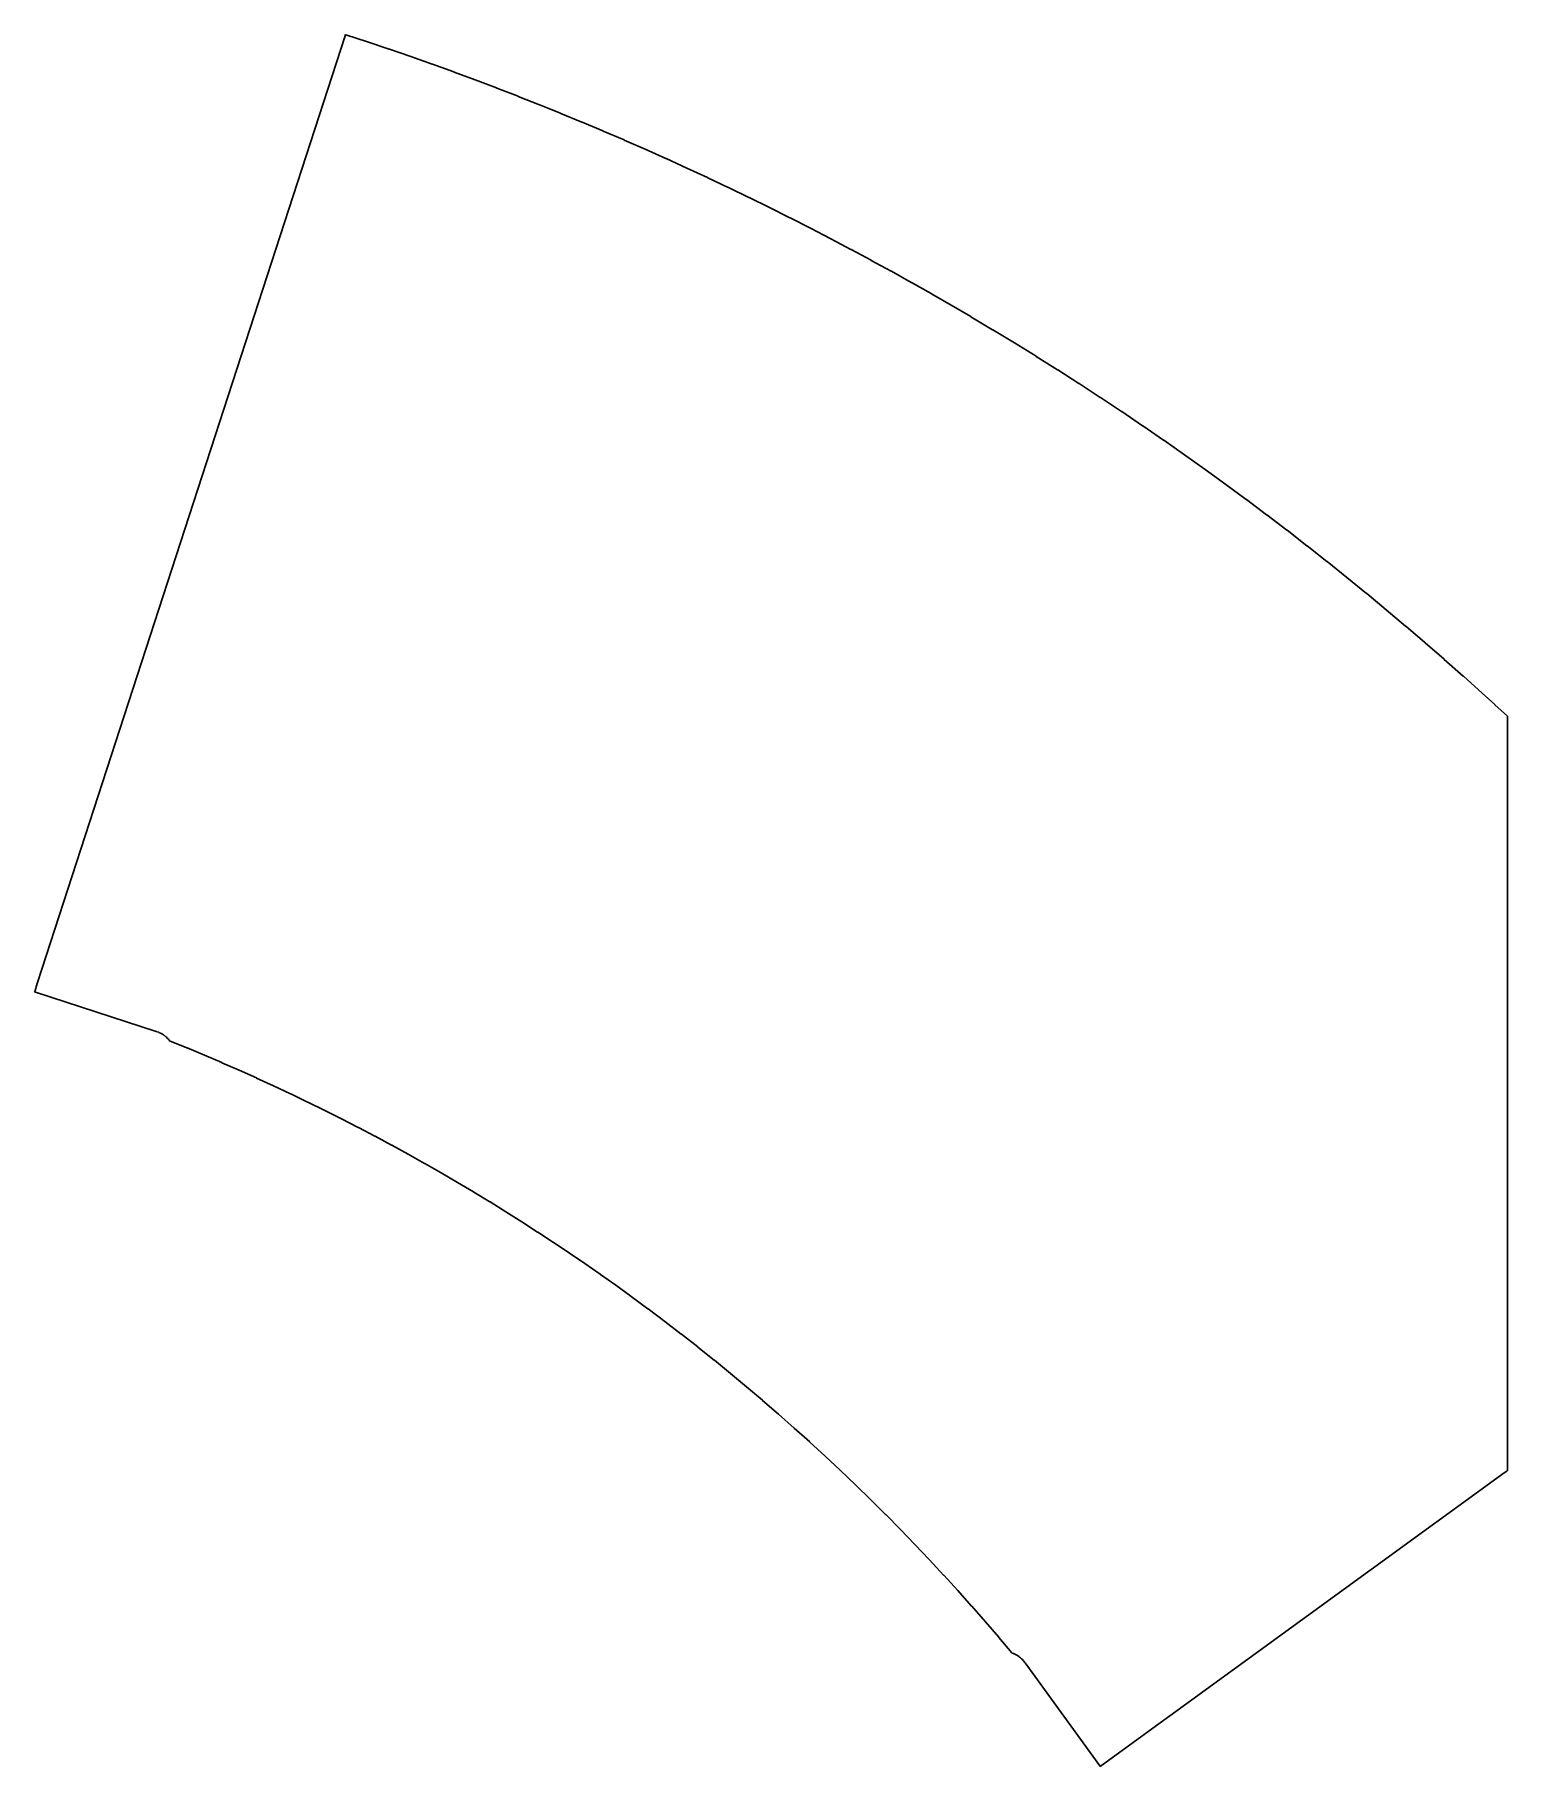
# Model space of a CAD drawing. Header units: millimetres. Extents: x -480 to -195, y 243 to 578.
import ezdxf

# ---------------------------------------------------------------- set-up
doc = ezdxf.new("R2010")
doc.units = ezdxf.units.MM
doc.layers.add('Mesh_cs003', color=7, linetype='CONTINUOUS')

msp = doc.modelspace()

# ---------------------------------------------------------------- linework, layer by layer
at = {"layer": 'Mesh_cs003'}
for p, q in [((-479.803, 394.6, 0.1), (-420.215, 577.995, 0.1)), ((-420.215, 577.995, 0.1), (-420.18, 578.101, 0.1)), ((-420.18, 578.101, 0.1), (-420.129, 578.258, 0.1)), ((-420.129, 578.258, 0.1), (-420.094, 578.247, 0.1)), ((-420.094, 578.247, 0.1), (-415.911, 576.871, 0.1)), ((-415.911, 576.871, 0.1), (-415.876, 576.859, 0.1)), ((-415.876, 576.859, 0.1), (-411.701, 575.451, 0.1)), ((-411.701, 575.451, 0.1), (-411.637, 575.429, 0.1)), ((-411.637, 575.429, 0.1), (-407.487, 573.997, 0.1)), ((-407.487, 573.997, 0.1), (-403.347, 572.534, 0.1)), ((-403.347, 572.534, 0.1), (-403.301, 572.517, 0.1)), ((-403.301, 572.517, 0.1), (-399.172, 571.024, 0.1)), ((-399.172, 571.024, 0.1), (-399.143, 571.013, 0.1)), ((-399.143, 571.013, 0.1), (-399.114, 571.002, 0.1)), ((-399.114, 571.002, 0.1), (-394.996, 569.479, 0.1)), ((-394.996, 569.479, 0.1), (-390.89, 567.926, 0.1)), ((-390.89, 567.926, 0.1), (-390.839, 567.907, 0.1)), ((-390.839, 567.907, 0.1), (-390.804, 567.893, 0.1)), ((-390.804, 567.893, 0.1), (-386.698, 566.306, 0.1)), ((-386.698, 566.306, 0.1), (-386.663, 566.292, 0.1)), ((-386.663, 566.292, 0.1), (-382.569, 564.675, 0.1)), ((-382.569, 564.675, 0.1), (-382.534, 564.661, 0.1)), ((-382.534, 564.661, 0.1), (-378.452, 563.013, 0.1)), ((-378.452, 563.013, 0.1), (-378.417, 562.999, 0.1)), ((-378.417, 562.999, 0.1), (-374.347, 561.322, 0.1)), ((-374.347, 561.322, 0.1), (-374.313, 561.308, 0.1)), ((-374.313, 561.308, 0.1), (-370.254, 559.601, 0.1)), ((-370.254, 559.601, 0.1), (-370.22, 559.586, 0.1)), ((-370.22, 559.586, 0.1), (-366.175, 557.85, 0.1)), ((-366.175, 557.85, 0.1), (-366.141, 557.835, 0.1)), ((-366.141, 557.835, 0.1), (-362.108, 556.069, 0.1)), ((-362.108, 556.069, 0.1), (-362.074, 556.054, 0.1)), ((-362.074, 556.054, 0.1), (-358.055, 554.259, 0.1)), ((-358.055, 554.259, 0.1), (-358.021, 554.244, 0.1)), ((-358.021, 554.244, 0.1), (-354.015, 552.419, 0.1)), ((-354.015, 552.419, 0.1), (-353.981, 552.404, 0.1)), ((-353.981, 552.404, 0.1), (-349.988, 550.55, 0.1)), ((-349.988, 550.55, 0.1), (-349.955, 550.534, 0.1)), ((-349.955, 550.534, 0.1), (-345.975, 548.652, 0.1)), ((-345.975, 548.652, 0.1), (-345.942, 548.636, 0.1)), ((-345.942, 548.636, 0.1), (-341.977, 546.724, 0.1)), ((-341.977, 546.724, 0.1), (-341.944, 546.708, 0.1)), ((-341.944, 546.708, 0.1), (-337.992, 544.767, 0.1)), ((-337.992, 544.767, 0.1), (-337.959, 544.751, 0.1)), ((-337.959, 544.751, 0.1), (-334.022, 542.781, 0.1)), ((-334.022, 542.781, 0.1), (-333.989, 542.764, 0.1)), ((-333.989, 542.764, 0.1), (-330.067, 540.766, 0.1)), ((-330.067, 540.766, 0.1), (-330.034, 540.749, 0.1)), ((-330.034, 540.749, 0.1), (-326.127, 538.723, 0.1)), ((-326.127, 538.723, 0.1), (-326.094, 538.706, 0.1)), ((-326.094, 538.706, 0.1), (-322.201, 536.65, 0.1)), ((-322.201, 536.65, 0.1), (-322.169, 536.633, 0.1)), ((-322.169, 536.633, 0.1), (-318.291, 534.55, 0.1)), ((-318.291, 534.55, 0.1), (-318.259, 534.532, 0.1)), ((-318.259, 534.532, 0.1), (-314.396, 532.42, 0.1)), ((-314.396, 532.42, 0.1), (-314.364, 532.402, 0.1)), ((-314.364, 532.402, 0.1), (-310.518, 530.263, 0.1)), ((-310.518, 530.263, 0.1), (-310.485, 530.245, 0.1)), ((-310.485, 530.245, 0.1), (-306.655, 528.077, 0.1)), ((-306.655, 528.077, 0.1), (-306.622, 528.058, 0.1)), ((-306.622, 528.058, 0.1), (-302.808, 525.863, 0.1)), ((-302.808, 525.863, 0.1), (-302.776, 525.844, 0.1)), ((-302.776, 525.844, 0.1), (-298.977, 523.621, 0.1)), ((-298.977, 523.621, 0.1), (-298.945, 523.602, 0.1)), ((-298.945, 523.602, 0.1), (-294.744, 521.099, 0.1)), ((-294.744, 521.099, 0.1), (-294.712, 521.08, 0.1)), ((-294.712, 521.08, 0.1), (-290.531, 518.543, 0.1)), ((-290.531, 518.543, 0.1), (-290.5, 518.524, 0.1)), ((-290.5, 518.524, 0.1), (-286.339, 515.953, 0.1)), ((-286.339, 515.953, 0.1), (-286.305, 515.932, 0.1)), ((-286.305, 515.932, 0.1), (-282.165, 513.327, 0.1)), ((-282.165, 513.327, 0.1), (-282.131, 513.306, 0.1)), ((-282.131, 513.306, 0.1), (-278.013, 510.668, 0.1)), ((-278.013, 510.668, 0.1), (-277.978, 510.646, 0.1)), ((-277.978, 510.646, 0.1), (-273.882, 507.975, 0.1)), ((-273.882, 507.975, 0.1), (-273.848, 507.952, 0.1)), ((-273.848, 507.952, 0.1), (-269.774, 505.248, 0.1)), ((-269.774, 505.248, 0.1), (-269.739, 505.225, 0.1)), ((-269.739, 505.225, 0.1), (-265.687, 502.488, 0.1)), ((-265.687, 502.488, 0.1), (-265.653, 502.465, 0.1)), ((-265.653, 502.465, 0.1), (-261.623, 499.696, 0.1)), ((-261.623, 499.696, 0.1), (-261.59, 499.672, 0.1)), ((-261.59, 499.672, 0.1), (-257.582, 496.87, 0.1)), ((-257.582, 496.87, 0.1), (-257.549, 496.847, 0.1)), ((-257.549, 496.847, 0.1), (-253.565, 494.012, 0.1)), ((-253.565, 494.012, 0.1), (-253.531, 493.988, 0.1)), ((-253.531, 493.988, 0.1), (-249.57, 491.121, 0.1)), ((-249.57, 491.121, 0.1), (-249.537, 491.097, 0.1)), ((-249.537, 491.097, 0.1), (-245.599, 488.199, 0.1)), ((-245.599, 488.199, 0.1), (-245.566, 488.174, 0.1)), ((-245.566, 488.174, 0.1), (-241.652, 485.244, 0.1)), ((-241.652, 485.244, 0.1), (-241.62, 485.219, 0.1)), ((-241.62, 485.219, 0.1), (-237.73, 482.257, 0.1)), ((-237.73, 482.257, 0.1), (-237.697, 482.232, 0.1)), ((-237.697, 482.232, 0.1), (-233.831, 479.238, 0.1)), ((-233.831, 479.238, 0.1), (-233.799, 479.213, 0.1)), ((-233.799, 479.213, 0.1), (-229.958, 476.189, 0.1)), ((-229.958, 476.189, 0.1), (-229.925, 476.163, 0.1)), ((-229.925, 476.163, 0.1), (-226.109, 473.107, 0.1)), ((-226.109, 473.107, 0.1), (-226.077, 473.082, 0.1)), ((-226.077, 473.082, 0.1), (-222.285, 469.995, 0.1)), ((-222.285, 469.995, 0.1), (-222.254, 469.969, 0.1)), ((-222.254, 469.969, 0.1), (-218.487, 466.852, 0.1)), ((-218.487, 466.852, 0.1), (-218.456, 466.826, 0.1)), ((-218.456, 466.826, 0.1), (-214.715, 463.678, 0.1)), ((-214.715, 463.678, 0.1), (-214.683, 463.652, 0.1)), ((-214.683, 463.652, 0.1), (-210.968, 460.474, 0.1)), ((-210.968, 460.474, 0.1), (-210.937, 460.448, 0.1)), ((-210.937, 460.448, 0.1), (-207.248, 457.24, 0.1)), ((-207.248, 457.24, 0.1), (-207.217, 457.213, 0.1)), ((-207.217, 457.213, 0.1), (-203.554, 453.976, 0.1)), ((-203.554, 453.976, 0.1), (-203.523, 453.948, 0.1)), ((-203.523, 453.948, 0.1), (-199.886, 450.682, 0.1)), ((-199.886, 450.682, 0.1), (-199.856, 450.654, 0.1)), ((-199.856, 450.654, 0.1), (-197.436, 448.451, 0.1)), ((-197.436, 448.451, 0.1), (-197.406, 448.423, 0.1)), ((-197.406, 448.423, 0.1), (-195, 446.208, 0.1)), ((-195, 446.208, 0.1), (-195, 445.142, 0.1)), ((-195, 445.142, 0.1), (-195, 300.337, 0.1)), ((-480.387, 392.802, 0.1), (-480.336, 392.96, 0.1)), ((-480.23, 392.751, 0.1), (-480.387, 392.802, 0.1)), ((-480.336, 392.96, 0.1), (-480.302, 393.065, 0.1)), ((-480.302, 393.065, 0.1), (-480.163, 393.494, 0.1)), ((-456.812, 385.142, 0.1), (-480.23, 392.751, 0.1)), ((-480.163, 393.494, 0.1), (-480.064, 393.796, 0.1)), ((-480.064, 393.796, 0.1), (-479.803, 394.6, 0.1)), ((-456.706, 385.108, 0.1), (-456.812, 385.142, 0.1)), ((-456.698, 385.105, 0.1), (-456.706, 385.108, 0.1)), ((-456.669, 385.093, 0.1), (-456.698, 385.105, 0.1)), ((-456.62, 385.076, 0.1), (-456.669, 385.093, 0.1)), ((-456.343, 384.974, 0.1), (-456.62, 385.076, 0.1)), ((-456.294, 384.953, 0.1), (-456.343, 384.974, 0.1)), ((-456.002, 384.817, 0.1), (-456.294, 384.953, 0.1)), ((-455.953, 384.793, 0.1), (-456.002, 384.817, 0.1)), ((-455.847, 384.733, 0.1), (-455.953, 384.793, 0.1)), ((-455.637, 384.614, 0.1), (-455.847, 384.733, 0.1)), ((-455.416, 384.463, 0.1), (-455.637, 384.614, 0.1)), ((-455.274, 384.369, 0.1), (-455.416, 384.463, 0.1)), ((-455.216, 384.326, 0.1), (-455.274, 384.369, 0.1)), ((-454.975, 384.126, 0.1), (-455.216, 384.326, 0.1)), ((-454.907, 384.069, 0.1), (-454.975, 384.126, 0.1)), ((-454.684, 383.849, 0.1), (-454.907, 384.069, 0.1)), ((-454.652, 383.818, 0.1), (-454.684, 383.849, 0.1)), ((-454.575, 383.742, 0.1), (-454.652, 383.818, 0.1)), ((-454.409, 383.551, 0.1), (-454.575, 383.742, 0.1)), ((-454.253, 383.351, 0.1), (-454.409, 383.551, 0.1)), ((-454.247, 383.344, 0.1), (-454.253, 383.351, 0.1)), ((-454.233, 383.326, 0.1), (-454.247, 383.344, 0.1)), ((-454.227, 383.319, 0.1), (-454.233, 383.326, 0.1)), ((-450.861, 381.949, 0.1), (-454.227, 383.319, 0.1)), ((-450.833, 381.937, 0.1), (-450.861, 381.949, 0.1)), ((-447.479, 380.539, 0.1), (-450.833, 381.937, 0.1)), ((-447.451, 380.528, 0.1), (-447.479, 380.539, 0.1)), ((-444.113, 379.102, 0.1), (-447.451, 380.528, 0.1)), ((-444.085, 379.09, 0.1), (-444.113, 379.102, 0.1)), ((-440.76, 377.635, 0.1), (-444.085, 379.09, 0.1)), ((-440.732, 377.622, 0.1), (-440.76, 377.635, 0.1)), ((-437.421, 376.138, 0.1), (-440.732, 377.622, 0.1)), ((-437.393, 376.125, 0.1), (-437.421, 376.138, 0.1)), ((-437.365, 376.113, 0.1), (-437.393, 376.125, 0.1)), ((-434.067, 374.599, 0.1), (-437.365, 376.113, 0.1)), ((-430.782, 373.056, 0.1), (-434.067, 374.599, 0.1)), ((-430.754, 373.043, 0.1), (-430.782, 373.056, 0.1)), ((-427.483, 371.47, 0.1), (-430.754, 373.043, 0.1)), ((-427.456, 371.457, 0.1), (-427.483, 371.47, 0.1)), ((-427.428, 371.444, 0.1), (-427.456, 371.457, 0.1)), ((-424.172, 369.843, 0.1), (-427.428, 371.444, 0.1)), ((-420.929, 368.213, 0.1), (-424.172, 369.843, 0.1)), ((-420.902, 368.199, 0.1), (-420.929, 368.213, 0.1)), ((-417.674, 366.541, 0.1), (-420.902, 368.199, 0.1)), ((-417.647, 366.527, 0.1), (-417.674, 366.541, 0.1)), ((-414.434, 364.84, 0.1), (-417.647, 366.527, 0.1)), ((-414.407, 364.826, 0.1), (-414.434, 364.84, 0.1)), ((-411.21, 363.111, 0.1), (-414.407, 364.826, 0.1)), ((-411.183, 363.097, 0.1), (-411.21, 363.111, 0.1)), ((-408, 361.353, 0.1), (-411.183, 363.097, 0.1)), ((-407.974, 361.338, 0.1), (-408, 361.353, 0.1)), ((-404.807, 359.567, 0.1), (-407.974, 361.338, 0.1)), ((-404.78, 359.552, 0.1), (-404.807, 359.567, 0.1)), ((-404.754, 359.537, 0.1), (-404.78, 359.552, 0.1)), ((-401.603, 357.737, 0.1), (-404.754, 359.537, 0.1)), ((-398.468, 355.91, 0.1), (-401.603, 357.737, 0.1)), ((-398.442, 355.895, 0.1), (-398.468, 355.91, 0.1)), ((-395.323, 354.04, 0.1), (-398.442, 355.895, 0.1)), ((-395.297, 354.024, 0.1), (-395.323, 354.04, 0.1)), ((-395.271, 354.008, 0.1), (-395.297, 354.024, 0.1)), ((-392.169, 352.126, 0.1), (-395.271, 354.008, 0.1)), ((-392.143, 352.11, 0.1), (-392.169, 352.126, 0.1)), ((-389.059, 350.2, 0.1), (-392.143, 352.11, 0.1)), ((-385.991, 348.263, 0.1), (-389.059, 350.2, 0.1)), ((-385.965, 348.247, 0.1), (-385.991, 348.263, 0.1)), ((-382.915, 346.283, 0.1), (-385.965, 348.247, 0.1)), ((-382.889, 346.266, 0.1), (-382.915, 346.283, 0.1)), ((-379.856, 344.275, 0.1), (-382.889, 346.266, 0.1)), ((-379.831, 344.258, 0.1), (-379.856, 344.275, 0.1)), ((-376.816, 342.241, 0.1), (-379.831, 344.258, 0.1)), ((-376.79, 342.224, 0.1), (-376.816, 342.241, 0.1)), ((-376.765, 342.207, 0.1), (-376.79, 342.224, 0.1)), ((-373.768, 340.162, 0.1), (-376.765, 342.207, 0.1)), ((-370.789, 338.091, 0.1), (-373.768, 340.162, 0.1)), ((-370.764, 338.074, 0.1), (-370.789, 338.091, 0.1)), ((-370.739, 338.056, 0.1), (-370.764, 338.074, 0.1)), ((-367.779, 335.959, 0.1), (-370.739, 338.056, 0.1)), ((-364.838, 333.836, 0.1), (-367.779, 335.959, 0.1)), ((-364.813, 333.818, 0.1), (-364.838, 333.836, 0.1)), ((-361.567, 331.429, 0.1), (-364.813, 333.818, 0.1)), ((-361.54, 331.409, 0.1), (-361.567, 331.429, 0.1)), ((-361.513, 331.389, 0.1), (-361.54, 331.409, 0.1)), ((-358.29, 328.967, 0.1), (-361.513, 331.389, 0.1)), ((-355.092, 326.515, 0.1), (-358.29, 328.967, 0.1)), ((-355.065, 326.494, 0.1), (-355.092, 326.515, 0.1)), ((-351.891, 324.01, 0.1), (-355.065, 326.494, 0.1)), ((-351.865, 323.989, 0.1), (-351.891, 324.01, 0.1)), ((-348.716, 321.474, 0.1), (-351.865, 323.989, 0.1)), ((-348.689, 321.453, 0.1), (-348.716, 321.474, 0.1)), ((-348.663, 321.432, 0.1), (-348.689, 321.453, 0.1)), ((-345.539, 318.886, 0.1), (-348.663, 321.432, 0.1)), ((-342.44, 316.309, 0.1), (-345.539, 318.886, 0.1)), ((-342.414, 316.288, 0.1), (-342.44, 316.309, 0.1)), ((-339.34, 313.681, 0.1), (-342.414, 316.288, 0.1)), ((-339.315, 313.659, 0.1), (-339.34, 313.681, 0.1)), ((-336.267, 311.022, 0.1), (-339.315, 313.659, 0.1)), ((-336.242, 311, 0.1), (-336.267, 311.022, 0.1)), ((-336.216, 310.978, 0.1), (-336.242, 311, 0.1)), ((-333.195, 308.311, 0.1), (-336.216, 310.978, 0.1)), ((-330.2, 305.615, 0.1), (-333.195, 308.311, 0.1)), ((-330.175, 305.592, 0.1), (-330.2, 305.615, 0.1)), ((-330.15, 305.569, 0.1), (-330.175, 305.592, 0.1)), ((-327.182, 302.844, 0.1), (-330.15, 305.569, 0.1)), ((-324.241, 300.09, 0.1), (-327.182, 302.844, 0.1)), ((-324.216, 300.066, 0.1), (-324.241, 300.09, 0.1)), ((-321.302, 297.283, 0.1), (-324.216, 300.066, 0.1)), ((-195.653, 299.6, 0.1), (-273.655, 242.928, 0.1)), ((-195.129, 299.981, 0.1), (-195.653, 299.6, 0.1)), ((-195, 300.074, 0.1), (-195.129, 299.981, 0.1)), ((-195, 300.337, 0.1), (-195, 300.074, 0.1)), ((-321.278, 297.26, 0.1), (-321.302, 297.283, 0.1)), ((-318.392, 294.448, 0.1), (-321.278, 297.26, 0.1)), ((-318.367, 294.425, 0.1), (-318.392, 294.448, 0.1)), ((-318.343, 294.401, 0.1), (-318.367, 294.425, 0.1)), ((-315.485, 291.561, 0.1), (-318.343, 294.401, 0.1)), ((-315.461, 291.537, 0.1), (-315.485, 291.561, 0.1)), ((-312.631, 288.669, 0.1), (-315.461, 291.537, 0.1)), ((-309.829, 285.774, 0.1), (-312.631, 288.669, 0.1)), ((-309.806, 285.75, 0.1), (-309.829, 285.774, 0.1)), ((-307.033, 282.827, 0.1), (-309.806, 285.75, 0.1)), ((-307.009, 282.803, 0.1), (-307.033, 282.827, 0.1)), ((-306.986, 282.778, 0.1), (-307.009, 282.803, 0.1)), ((-304.242, 279.828, 0.1), (-306.986, 282.778, 0.1)), ((-304.219, 279.803, 0.1), (-304.242, 279.828, 0.1)), ((-301.504, 276.827, 0.1), (-304.219, 279.803, 0.1)), ((-298.819, 273.824, 0.1), (-301.504, 276.827, 0.1)), ((-298.796, 273.798, 0.1), (-298.819, 273.824, 0.1)), ((-296.141, 270.769, 0.1), (-298.796, 273.798, 0.1)), ((-296.118, 270.744, 0.1), (-296.141, 270.769, 0.1)), ((-293.558, 267.766, 0.1), (-296.118, 270.744, 0.1)), ((-293.537, 267.741, 0.1), (-293.558, 267.766, 0.1)), ((-291.008, 264.742, 0.1), (-293.537, 267.741, 0.1)), ((-290.987, 264.717, 0.1), (-291.008, 264.742, 0.1)), ((-290.982, 264.715, 0.1), (-290.987, 264.717, 0.1)), ((-290.952, 264.703, 0.1), (-290.982, 264.715, 0.1)), ((-290.943, 264.7, 0.1), (-290.952, 264.703, 0.1)), ((-290.69, 264.608, 0.1), (-290.943, 264.7, 0.1)), ((-290.442, 264.5, 0.1), (-290.69, 264.608, 0.1)), ((-290.424, 264.491, 0.1), (-290.442, 264.5, 0.1)), ((-290.345, 264.449, 0.1), (-290.424, 264.491, 0.1)), ((-290.306, 264.428, 0.1), (-290.345, 264.449, 0.1)), ((-290.029, 264.283, 0.1), (-290.306, 264.428, 0.1)), ((-289.958, 264.238, 0.1), (-290.029, 264.283, 0.1)), ((-289.695, 264.068, 0.1), (-289.958, 264.238, 0.1)), ((-289.638, 264.027, 0.1), (-289.695, 264.068, 0.1)), ((-289.511, 263.927, 0.1), (-289.638, 264.027, 0.1)), ((-289.32, 263.779, 0.1), (-289.511, 263.927, 0.1)), ((-289.142, 263.616, 0.1), (-289.32, 263.779, 0.1)), ((-289.052, 263.533, 0.1), (-289.142, 263.616, 0.1)), ((-289.014, 263.494, 0.1), (-289.052, 263.533, 0.1)), ((-288.791, 263.255, 0.1), (-289.014, 263.494, 0.1)), ((-288.755, 263.214, 0.1), (-288.791, 263.255, 0.1)), ((-288.571, 262.982, 0.1), (-288.755, 263.214, 0.1)), ((-288.54, 262.94, 0.1), (-288.571, 262.982, 0.1)), ((-288.515, 262.91, 0.1), (-288.54, 262.94, 0.1)), ((-288.45, 262.82, 0.1), (-288.515, 262.91, 0.1)), ((-273.976, 242.899, 0.1), (-288.45, 262.82, 0.1)), ((-273.879, 242.765, 0.1), (-273.976, 242.899, 0.1)), ((-273.745, 242.862, 0.1), (-273.879, 242.765, 0.1)), ((-273.655, 242.928, 0.1), (-273.745, 242.862, 0.1))]:
    msp.add_line(p, q, dxfattribs=at)

doc.saveas('drawing.dxf')
